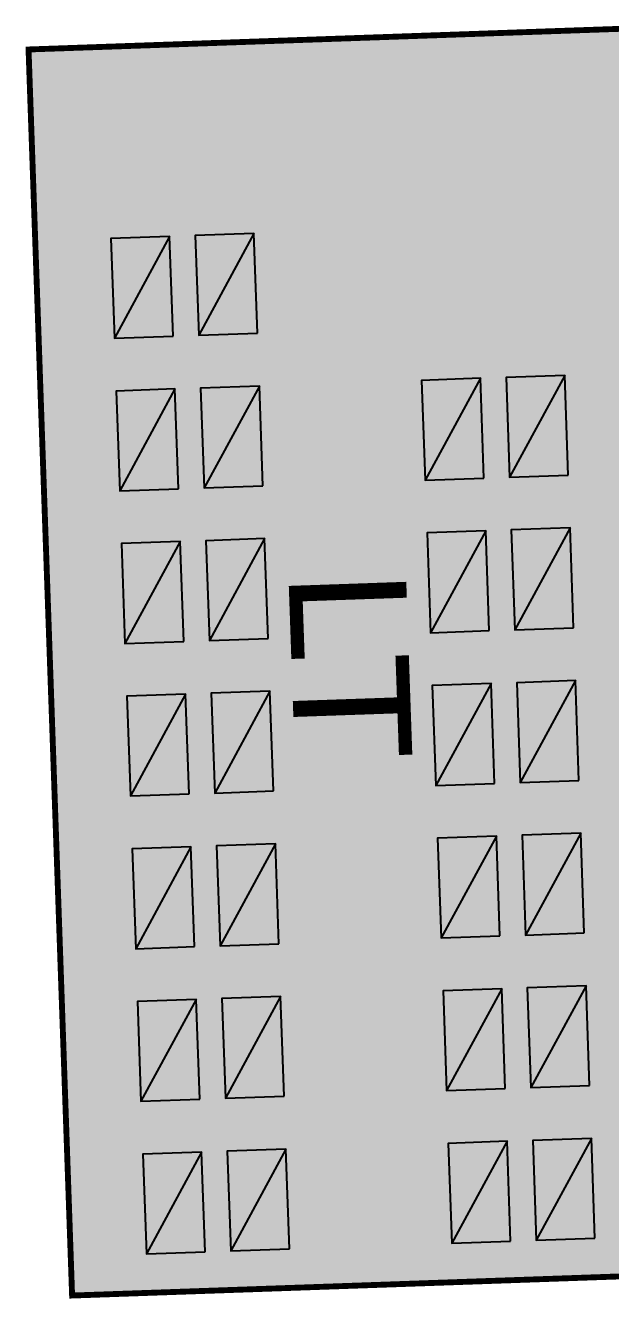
# Model space of a CAD drawing. Header units: metres. Extents: x 1956498 to 1957612, y 2277909 to 2278547.
# Drawn here: x 1956798.33 to 1956803.31, y 2278142.42 to 2278153.26 of the extents above; entities that cross this region are included whole.
import ezdxf
from ezdxf.enums import TextEntityAlignment as Align

# ---------------------------------------------------------------- set-up
doc = ezdxf.new("R2010")
doc.units = ezdxf.units.M
for name, color, linetype in [('PVcase Inverters', 7, 'Continuous'), ('UBS-100-Local technique', 10, 'Continuous'), ('UBS-100-Postes', 8, 'Continuous')]:
    doc.layers.add(name, color=color, linetype=linetype)
doc.styles.get("Standard").update_dxf_attribs({"font": 'verdana.ttf'})
doc.styles.add('UBS-Style de texte', font='verdana.ttf')

# ---------------------------------------------------------------- blocks, each defined once
blk = doc.blocks.new('LT UBS')
at = {"layer": 'UBS-100-Postes', "true_color": 0xb0c4d8, "transparency": 33554687}
blk.add_hatch(color=9, dxfattribs=at).paths.add_polyline_path([(0, 5.107), (10.615, 5.107), (10.615, 0), (0, 0)])
at = {"layer": 'UBS-100-Postes', "color": 7, "transparency": 33554687, "const_width": 0.05}
blk.add_lwpolyline([(0, 5.107), (10.615, 5.107), (10.615, 0), (0, 0)], close=True, dxfattribs=at)
at = {"transparency": 33554687}
blk.add_attdef('NUMERO', text='', height=1, dxfattribs=at).set_placement((6.822, 2.553), align=Align.MIDDLE_CENTER)
at = {"layer": 'UBS-100-Postes', "color": 7, "transparency": 33554687, "insert": (5.308, 2.553), "char_height": 1, "attachment_point": 5, "style": 'UBS-Style de texte'}
blk.add_mtext_dynamic_manual_height_columns('LT', width=7.5, gutter_width=7.5, heights=[0], dxfattribs=at)
blk = doc.blocks.new('PVcase Inverter (2nd tier)')
at = {"layer": 'PVcase Inverters', "color": 0, "transparency": 33554687}
blk.add_lwpolyline([(0, 0), (850, 0), (850, 500), (0, 500)], close=True, dxfattribs=at)
blk.add_lwpolyline([(850, 0), (0, 500)], dxfattribs=at)

msp = doc.modelspace()

# ---------------------------------------------------------------- block references
at = {"layer": 'PVcase Inverters', "transparency": 33554687, "xscale": 0.001, "yscale": 0.001, "zscale": 0.001, "rotation": 92}
for p in [(1956799.585, 2278150.616), (1956800.302, 2278150.641), (1956802.946, 2278149.433), (1956799.63, 2278149.317), (1956800.348, 2278149.342), (1956802.228, 2278149.408), (1956802.991, 2278148.134), (1956799.675, 2278148.018), (1956800.393, 2278148.043), (1956802.274, 2278148.109), (1956803.037, 2278146.834), (1956799.721, 2278146.719), (1956800.438, 2278146.744), (1956802.319, 2278146.809), (1956803.082, 2278145.535), (1956799.766, 2278145.419), (1956800.484, 2278145.444), (1956802.364, 2278145.51), (1956803.127, 2278144.236), (1956799.811, 2278144.12), (1956800.529, 2278144.145), (1956802.41, 2278144.211), (1956803.173, 2278142.937), (1956799.857, 2278142.821), (1956800.574, 2278142.846), (1956802.455, 2278142.912)]:
    msp.add_blockref('PVcase Inverter (2nd tier)', p, dxfattribs=at)
at = {"layer": 'UBS-100-Local technique', "transparency": 33554687, "rotation": 271.9999999996218}
msp.add_blockref('LT UBS', (1956798.355, 2278153.057), dxfattribs=at)

doc.saveas('drawing.dxf')
